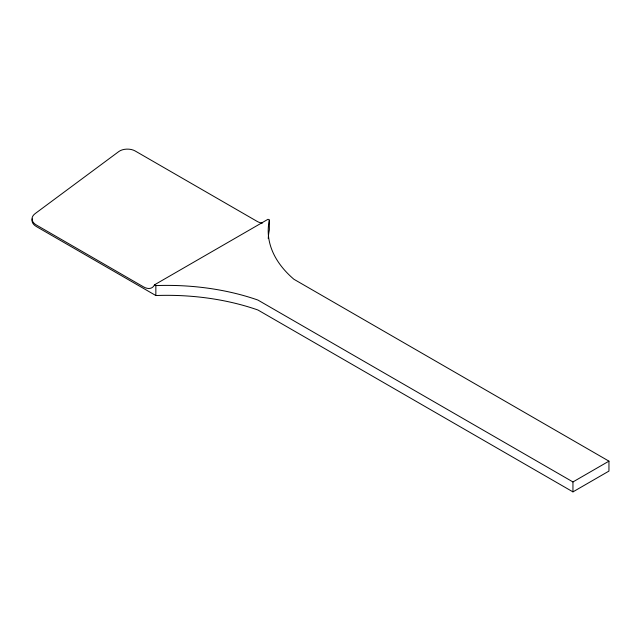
<?xml version="1.0" encoding="UTF-8"?>
<svg xmlns="http://www.w3.org/2000/svg" width="641" height="641" viewBox="0 0 641 641"><rect width="100%" height="100%" fill="white"/><g stroke="black" fill="none" stroke-linecap="round" stroke-linejoin="round"><path stroke-width="0.96" d="M262.61 222.956A16.898 9.759 60 0 1 257.025 221.329L135.131 150.956A10.905 6.298 0 0 0 118.817 151.54L35.199 213.565A15.047 8.686 0 0 0 36.433 225.047L143.512 286.864A16.898 9.759 60 0 0 154.505 284.82L268.018 219.278L269.364 220.063A150.002 86.607 0 0 0 293.915 279.268L608.95 461.151L608.95 471.087L572.95 491.879L257.914 309.996A175.257 101.182 0 0 0 155.851 295.533L36.433 226.585A15.047 8.686 0 0 1 32.266 218.893M154.505 284.82L155.851 285.598A175.257 101.182 0 0 1 257.914 300.06L572.95 481.944L608.95 461.151M572.95 481.944L572.95 491.879M269.364 220.063L269.364 229.999A150.002 86.607 0 0 0 268.259 238.612M155.851 285.598L155.851 295.533"/></g></svg>
